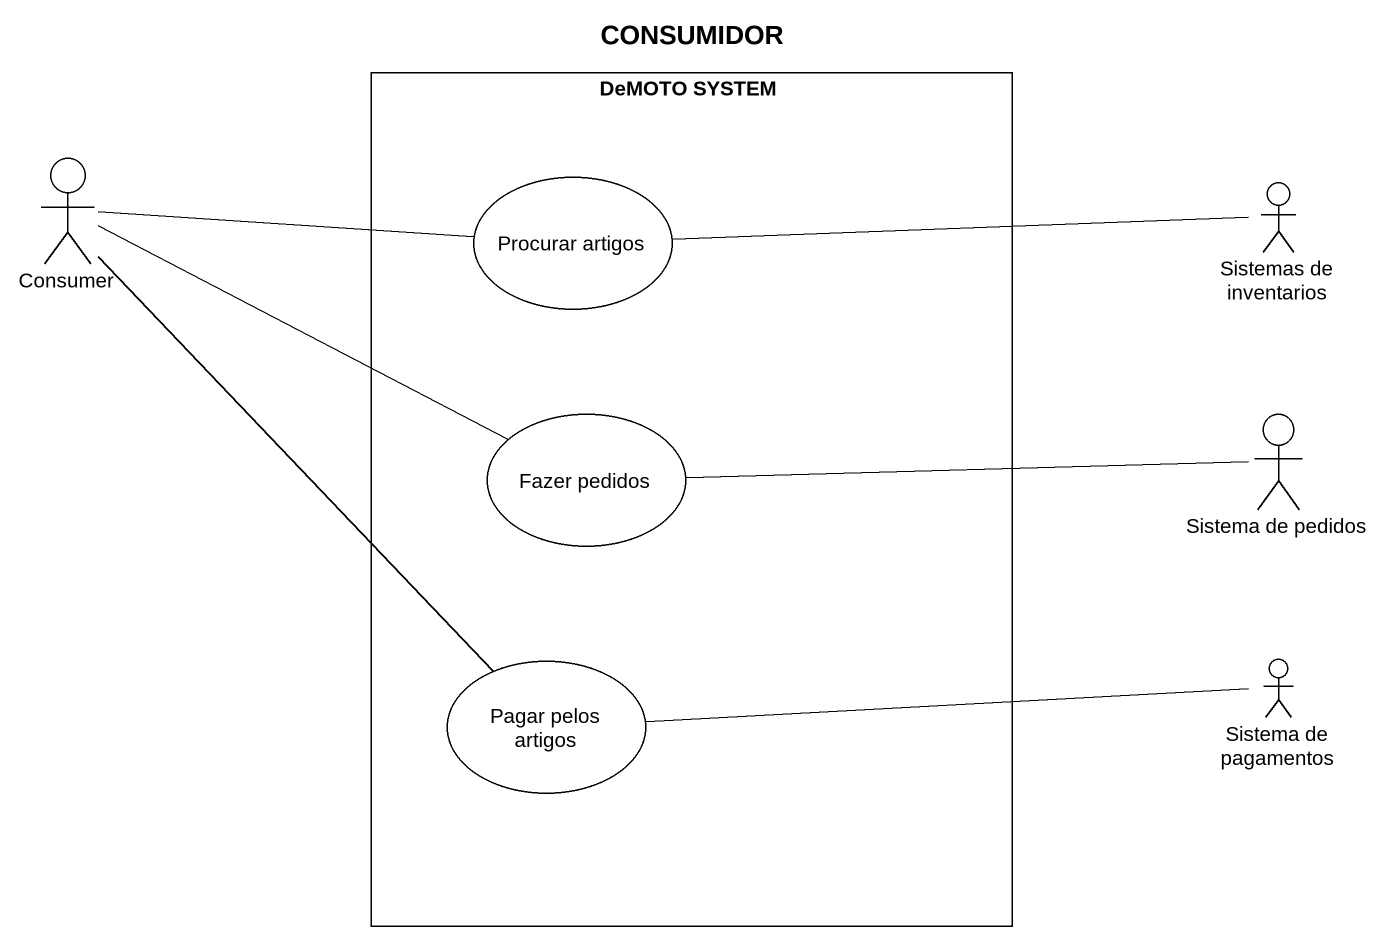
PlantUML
@startuml
title CONSUMIDOR
rectangle "DeMOTO SYSTEM" as DeMOTO_SYSTEM {
  usecase "Procurar artigos" as Procurar_artigos
  usecase "Fazer pedidos" as Fazer_pedidos
  usecase "Pagar pelos artigos" as Pagar_pelos_artigos
}
actor Consumer
actor "Sistemas de inventarios" as Sistemas_de_inventarios
actor "Sistema de pedidos" as Sistema_de_pedidos
actor "Sistema de pagamentos" as Sistema_de_pagamentos
Consumer -right- Procurar_artigos
Consumer -right- Fazer_pedidos
Consumer -- Pagar_pelos_artigos
Sistemas_de_inventarios -left- Procurar_artigos
Sistema_de_pedidos -left- Fazer_pedidos
Sistema_de_pagamentos -left- Pagar_pelos_artigos
@enduml
